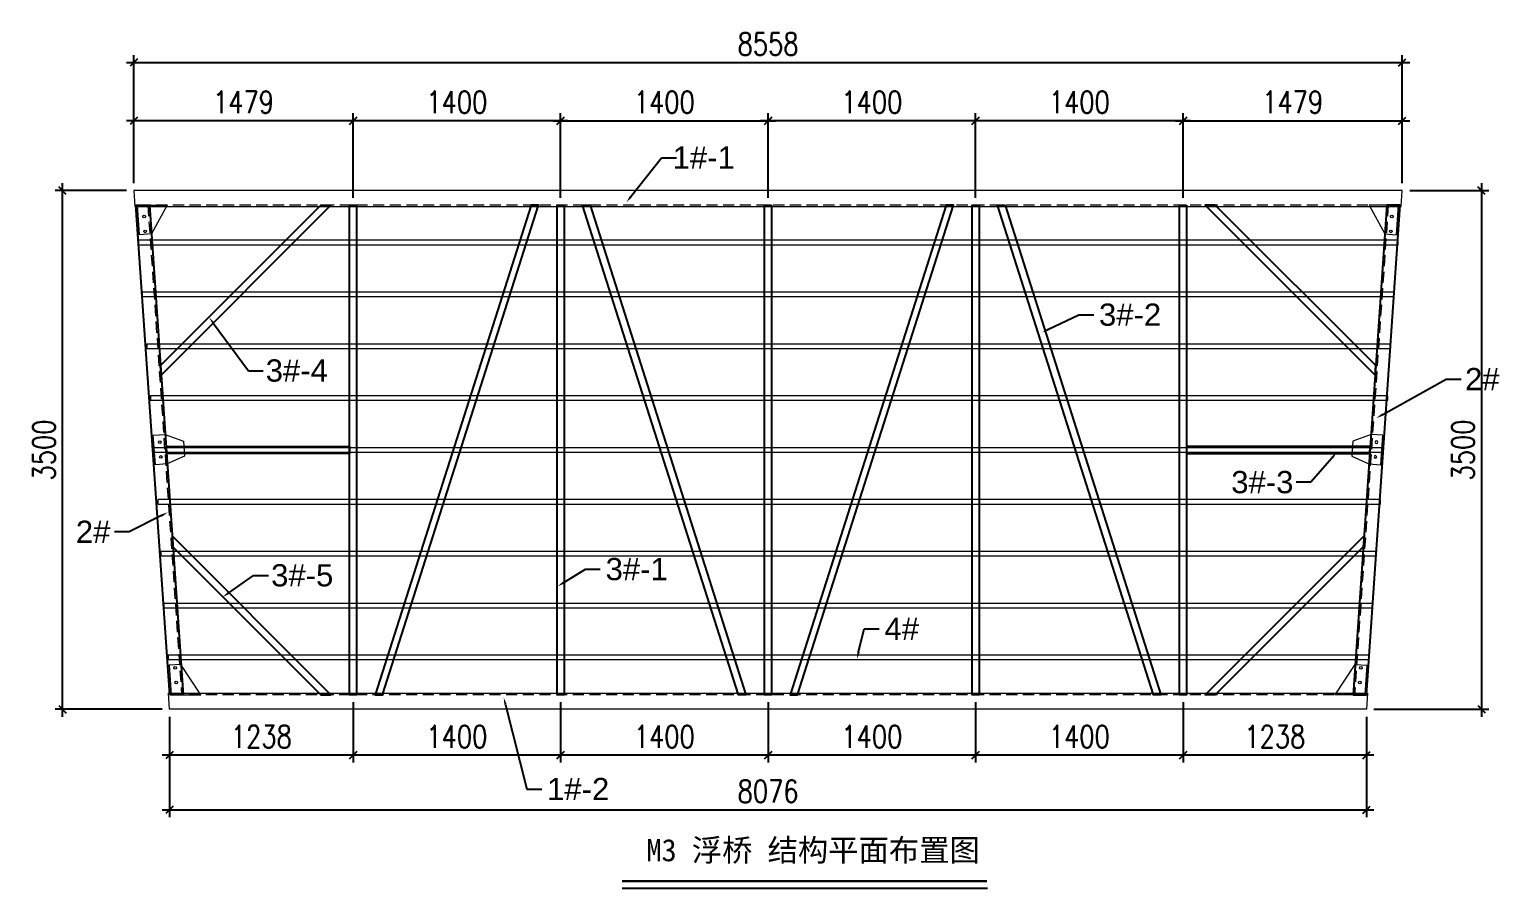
# Model space of a CAD drawing. Header units: millimetres. Extents: x 11827 to 862553, y 15071 to 134256.
# Drawn here: x 775460 to 785380, y 93445 to 99243 of the extents above; entities that cross this region are included whole.
import ezdxf
from ezdxf import colors
from ezdxf.entities.mleader import LeaderData, LeaderLine
from ezdxf.math import Vec2, Vec3

# ---------------------------------------------------------------- set-up
doc = ezdxf.new("R2010")
doc.units = ezdxf.units.MM
doc.linetypes.add('HIDDEN', pattern=[0.375, 0.25, -0.125])
for name, color, linetype in [('00打印图框', 255, 'Continuous'), ('标注', 9, 'Continuous'), ('连接端梁', 130, 'Continuous'), ('铝横梁', 220, 'Continuous')]:
    doc.layers.add(name, color=color, linetype=linetype)
for name, color, linetype, lineweight in [('加强板', 140, 'Continuous', 18), ('虚线', 8, 'Continuous', 0), ('铝主梁', 3, 'Continuous', 9), ('铝龙骨', 7, 'Continuous', 9)]:
    doc.layers.add(name, color=color, linetype=linetype, lineweight=lineweight)
doc.styles.add('Arial', font='')
doc.styles.add('HZTXT', font='txtw.shx', dxfattribs={"width": 0.8, "bigfont": 'hztxtw.shx'})
doc.styles.get("Standard").update_dxf_attribs({"font": 'arial.ttf'})
doc.styles.get('Arial').set_extended_font_data('STXihei')
doc.dimstyles.new('DIM-50', dxfattribs={"dimscale": 50, "dimtxt": 3, "dimasz": 1, "dimexe": 1, "dimexo": 1, "dimgap": 1, "dimtad": 1, "dimdec": 1, "dimdsep": 46, "dimtxsty": 'HZTXT', "dimblk": 'OBLIQUE', "dimblk1": 'ARCHTICK', "dimblk2": 'OBLIQUE', "dimcen": 0, "dimdle": 1, "dimclrd": 9, "dimclre": 9, "dimclrt": 2, "dimadec": 1, "dimazin": 0, "dimtfac": 1, "dimtdec": 1, "dimtix": 1, "dimtmove": 2, "dimatfit": 3, "dimldrblk": 'OBLIQUE', "dimfxl": 15, "dimtolj": 1, "dimtzin": 0, "dimarcsym": 1})

# ---------------------------------------------------------------- blocks, each defined once
blk = doc.blocks.new('_Oblique')
at = {"color": 0, "linetype": 'ByBlock', "lineweight": -2}
blk.add_line((-0.5, -0.5), (0.5, 0.5), dxfattribs=at)
blk = doc.blocks.new('*D304')
at = {"layer": 'Defpoints', "color": 0, "transparency": 16777216}
for p in [(784723.2, 98154.6, 0), (784482.1, 94654.7, 0), (785257.9, 94654.7)]:
    blk.add_point(p, dxfattribs=at)
at = {"layer": '标注', "color": 9, "lineweight": -2, "transparency": 16777216}
for p, q in [((785257.9, 98204.6), (785257.9, 94604.7)), ((784773.2, 98154.6), (785307.9, 98154.6)), ((784532.1, 94654.7), (785307.9, 94654.7))]:
    blk.add_line(p, q, dxfattribs=at)
at = {"layer": '标注', "color": 9, "lineweight": -2, "transparency": 16777216, "xscale": 50, "yscale": 50, "zscale": 50}
for p, rotation in [((785257.9, 98154.6), 90), ((785257.9, 94654.7), 270)]:
    blk.add_blockref('_Oblique', p, dxfattribs=dict(at, rotation=rotation))
at = {"layer": '标注', "color": 2, "transparency": 16777216, "insert": (785132.9, 96404.6), "char_height": 150, "attachment_point": 5, "rotation": 90, "style": 'HZTXT'}
blk.add_mtext('\\A1;3500', dxfattribs=at)
blk = doc.blocks.new('_ArchTick')
at = {"color": 0, "linetype": 'ByBlock', "lineweight": 100, "const_width": 0.15}
blk.add_lwpolyline([(-0.5, -0.5), (0.5, 0.5)], dxfattribs=at)
blk = doc.blocks.new('*D305')
at = {"layer": 'Defpoints', "color": 0, "transparency": 16777216}
for p in [(781844.1, 98626.5), (781844.1, 98056.6), (783244.1, 98056.6)]:
    blk.add_point(p, dxfattribs=at)
at = {"layer": '标注', "color": 9, "lineweight": -2, "transparency": 16777216}
for p, q in [((783294.1, 98626.5), (781794.1, 98626.5)), ((781844.1, 98106.6), (781844.1, 98676.5)), ((783244.1, 98106.6), (783244.1, 98676.5))]:
    blk.add_line(p, q, dxfattribs=at)
at = {"layer": '标注', "color": 9, "lineweight": -2, "transparency": 16777216, "xscale": 50, "yscale": 50, "zscale": 50, "rotation": 180}
blk.add_blockref('_Oblique', (781844.1, 98626.5), dxfattribs=at)
at = {"layer": '标注', "color": 9, "lineweight": -2, "transparency": 16777216, "xscale": 50, "yscale": 50, "zscale": 50}
blk.add_blockref('_Oblique', (783244.1, 98626.5), dxfattribs=at)
at = {"layer": '标注', "color": 2, "transparency": 16777216, "insert": (782544.1, 98751.5), "char_height": 150, "attachment_point": 5, "style": 'HZTXT'}
blk.add_mtext('\\A1;1400', dxfattribs=at)
blk = doc.blocks.new('*D306')
at = {"layer": 'Defpoints', "color": 0, "transparency": 16777216}
for p in [(780444.1, 98626.5), (780444.1, 98056.6), (781844.1, 98056.6)]:
    blk.add_point(p, dxfattribs=at)
at = {"layer": '标注', "color": 9, "lineweight": -2, "transparency": 16777216}
for p, q in [((781894.1, 98626.5), (780394.1, 98626.5)), ((780444.1, 98106.6), (780444.1, 98676.5)), ((781844.1, 98106.6), (781844.1, 98676.5))]:
    blk.add_line(p, q, dxfattribs=at)
at = {"layer": '标注', "color": 9, "lineweight": -2, "transparency": 16777216, "xscale": 50, "yscale": 50, "zscale": 50, "rotation": 180}
blk.add_blockref('_Oblique', (780444.1, 98626.5), dxfattribs=at)
at = {"layer": '标注', "color": 9, "lineweight": -2, "transparency": 16777216, "xscale": 50, "yscale": 50, "zscale": 50}
blk.add_blockref('_Oblique', (781844.1, 98626.5), dxfattribs=at)
at = {"layer": '标注', "color": 2, "transparency": 16777216, "insert": (781144.1, 98751.5), "char_height": 150, "attachment_point": 5, "style": 'HZTXT'}
blk.add_mtext('\\A1;1400', dxfattribs=at)
blk = doc.blocks.new('*D307')
at = {"layer": 'Defpoints', "color": 0, "transparency": 16777216}
for p in [(784723.2, 99019.2), (776165.2, 98154.6), (784723.2, 98154.6)]:
    blk.add_point(p, dxfattribs=at)
at = {"layer": '标注', "color": 9, "lineweight": -2, "transparency": 16777216}
for p, q in [((776115.2, 99019.2), (784773.2, 99019.2)), ((776165.2, 98204.6), (776165.2, 99069.2)), ((784723.2, 98204.6), (784723.2, 99069.2))]:
    blk.add_line(p, q, dxfattribs=at)
at = {"layer": '标注', "color": 9, "lineweight": -2, "transparency": 16777216, "xscale": 50, "yscale": 50, "zscale": 50, "rotation": 180}
blk.add_blockref('_Oblique', (776165.2, 99019.2), dxfattribs=at)
at = {"layer": '标注', "color": 9, "lineweight": -2, "transparency": 16777216, "xscale": 50, "yscale": 50, "zscale": 50}
blk.add_blockref('_Oblique', (784723.2, 99019.2), dxfattribs=at)
at = {"layer": '标注', "color": 2, "transparency": 16777216, "insert": (780444.2, 99144.2), "char_height": 150, "attachment_point": 5, "style": 'HZTXT'}
blk.add_mtext('\\A1;8558', dxfattribs=at)
blk = doc.blocks.new('*D335')
at = {"layer": 'Defpoints', "color": 0, "transparency": 16777216}
for p in [(784723.2, 98626.5), (784723.2, 98154.6), (783244.1, 98056.6)]:
    blk.add_point(p, dxfattribs=at)
at = {"layer": '标注', "color": 9, "lineweight": -2, "transparency": 16777216}
for p, q in [((783194.1, 98626.5), (784773.2, 98626.5)), ((783244.1, 98106.6), (783244.1, 98676.5)), ((784723.2, 98204.6), (784723.2, 98676.5))]:
    blk.add_line(p, q, dxfattribs=at)
at = {"layer": '标注', "color": 9, "lineweight": -2, "transparency": 16777216, "xscale": 50, "yscale": 50, "zscale": 50, "rotation": 180}
blk.add_blockref('_Oblique', (783244.1, 98626.5), dxfattribs=at)
at = {"layer": '标注', "color": 9, "lineweight": -2, "transparency": 16777216, "xscale": 50, "yscale": 50, "zscale": 50}
blk.add_blockref('_Oblique', (784723.2, 98626.5), dxfattribs=at)
at = {"layer": '标注', "color": 2, "transparency": 16777216, "insert": (783983.6, 98751.5), "char_height": 150, "attachment_point": 5, "style": 'HZTXT'}
blk.add_mtext('\\A1;1479', dxfattribs=at)
blk = doc.blocks.new('*D308')
at = {"layer": 'Defpoints', "color": 0, "transparency": 16777216}
for p in [(776406.2, 94654.6), (784482.2, 94654.7), (784482.2, 93975.9)]:
    blk.add_point(p, dxfattribs=at)
at = {"layer": '标注', "color": 9, "lineweight": -2, "transparency": 16777216}
for p, q in [((776406.2, 94604.6), (776406.2, 93925.9)), ((784482.2, 94604.7), (784482.2, 93925.9)), ((776356.2, 93975.9), (784532.2, 93975.9))]:
    blk.add_line(p, q, dxfattribs=at)
at = {"layer": '标注', "color": 9, "lineweight": -2, "transparency": 16777216, "xscale": 50, "yscale": 50, "zscale": 50}
for p, rotation in [((776406.2, 93975.9), 180.0003109579487), ((784482.2, 93975.9), 0.0003109579487371965)]:
    blk.add_blockref('_Oblique', p, dxfattribs=dict(at, rotation=rotation))
at = {"layer": '标注', "color": 2, "transparency": 16777216, "insert": (780444.2, 94100.9), "char_height": 150, "attachment_point": 5, "rotation": 0.00031, "style": 'HZTXT'}
blk.add_mtext('\\A1;8076', dxfattribs=at)
blk = doc.blocks.new('*D309')
at = {"layer": 'Defpoints', "color": 0, "transparency": 16777216}
for p in [(777644.2, 98626.5), (777644.2, 98056.6), (779044.2, 98056.6)]:
    blk.add_point(p, dxfattribs=at)
at = {"layer": '标注', "color": 9, "lineweight": -2, "transparency": 16777216}
for p, q in [((779094.2, 98626.5), (777594.2, 98626.5)), ((777644.2, 98106.6), (777644.2, 98676.5)), ((779044.2, 98106.6), (779044.2, 98676.5))]:
    blk.add_line(p, q, dxfattribs=at)
at = {"layer": '标注', "color": 9, "lineweight": -2, "transparency": 16777216, "xscale": 50, "yscale": 50, "zscale": 50, "rotation": 180}
blk.add_blockref('_Oblique', (777644.2, 98626.5), dxfattribs=at)
at = {"layer": '标注', "color": 9, "lineweight": -2, "transparency": 16777216, "xscale": 50, "yscale": 50, "zscale": 50}
blk.add_blockref('_Oblique', (779044.2, 98626.5), dxfattribs=at)
at = {"layer": '标注', "color": 2, "transparency": 16777216, "insert": (778344.2, 98751.5), "char_height": 150, "attachment_point": 5, "style": 'HZTXT'}
blk.add_mtext('\\A1;1400', dxfattribs=at)
blk = doc.blocks.new('*D310')
at = {"layer": 'Defpoints', "color": 0, "transparency": 16777216}
for p in [(776165.2, 98626.5), (776165.2, 98154.6), (777644.2, 98056.6)]:
    blk.add_point(p, dxfattribs=at)
at = {"layer": '标注', "color": 9, "lineweight": -2, "transparency": 16777216}
for p, q in [((777694.2, 98626.5), (776115.2, 98626.5)), ((776165.2, 98204.6), (776165.2, 98676.5)), ((777644.2, 98106.6), (777644.2, 98676.5))]:
    blk.add_line(p, q, dxfattribs=at)
at = {"layer": '标注', "color": 9, "lineweight": -2, "transparency": 16777216, "xscale": 50, "yscale": 50, "zscale": 50, "rotation": 180}
blk.add_blockref('_Oblique', (776165.2, 98626.5), dxfattribs=at)
at = {"layer": '标注', "color": 9, "lineweight": -2, "transparency": 16777216, "xscale": 50, "yscale": 50, "zscale": 50}
blk.add_blockref('_Oblique', (777644.2, 98626.5), dxfattribs=at)
at = {"layer": '标注', "color": 2, "transparency": 16777216, "insert": (776904.7, 98751.5), "char_height": 150, "attachment_point": 5, "style": 'HZTXT'}
blk.add_mtext('\\A1;1479', dxfattribs=at)
blk = doc.blocks.new('*D318')
at = {"layer": 'Defpoints', "color": 0, "transparency": 16777216}
for p in [(775683.9, 98154.6), (776165.2, 98154.6), (776406.4, 94654.6)]:
    blk.add_point(p, dxfattribs=at)
at = {"layer": '标注', "color": 9, "lineweight": -2, "transparency": 16777216}
for p, q in [((775683.9, 94604.6), (775683.9, 98204.6)), ((776115.2, 98154.6), (775633.9, 98154.6)), ((776356.4, 94654.6), (775633.9, 94654.6))]:
    blk.add_line(p, q, dxfattribs=at)
at = {"layer": '标注', "color": 9, "lineweight": -2, "transparency": 16777216, "xscale": 50, "yscale": 50, "zscale": 50}
for p, rotation in [((775683.9, 98154.6), 90), ((775683.9, 94654.6), 270)]:
    blk.add_blockref('_Oblique', p, dxfattribs=dict(at, rotation=rotation))
at = {"layer": '标注', "color": 2, "transparency": 16777216, "insert": (775558.9, 96404.6), "char_height": 150, "attachment_point": 5, "rotation": 90, "style": 'HZTXT'}
blk.add_mtext('\\A1;3500', dxfattribs=at)
blk = doc.blocks.new('*D341')
at = {"layer": 'Defpoints', "color": 0, "transparency": 16777216}
for p in [(780444.1, 98626.5), (779044.2, 98056.6), (780444.1, 98056.6)]:
    blk.add_point(p, dxfattribs=at)
at = {"layer": '标注', "color": 9, "lineweight": -2, "transparency": 16777216}
for p, q in [((778994.2, 98626.5), (780494.1, 98626.5)), ((779044.2, 98106.6), (779044.2, 98676.5)), ((780444.1, 98106.6), (780444.1, 98676.5))]:
    blk.add_line(p, q, dxfattribs=at)
at = {"layer": '标注', "color": 9, "lineweight": -2, "transparency": 16777216, "xscale": 50, "yscale": 50, "zscale": 50, "rotation": 180}
blk.add_blockref('_Oblique', (779044.2, 98626.5), dxfattribs=at)
at = {"layer": '标注', "color": 9, "lineweight": -2, "transparency": 16777216, "xscale": 50, "yscale": 50, "zscale": 50}
blk.add_blockref('_Oblique', (780444.1, 98626.5), dxfattribs=at)
at = {"layer": '标注', "color": 2, "transparency": 16777216, "insert": (779744.2, 98751.5), "char_height": 150, "attachment_point": 5, "style": 'HZTXT'}
blk.add_mtext('\\A1;1400', dxfattribs=at)
blk = doc.blocks.new('*D342')
at = {"layer": 'Defpoints', "color": 0, "transparency": 16777216}
for p in [(783244.1, 94752.6), (784482.2, 94654.7), (783244.1, 94345.3)]:
    blk.add_point(p, dxfattribs=at)
at = {"layer": '标注', "color": 9, "lineweight": -2, "transparency": 16777216}
for p, q in [((783244.1, 94702.6), (783244.1, 94295.3)), ((784482.2, 94604.7), (784482.2, 94295.3)), ((784532.2, 94345.3), (783194.1, 94345.3))]:
    blk.add_line(p, q, dxfattribs=at)
at = {"layer": '标注', "color": 9, "lineweight": -2, "transparency": 16777216, "xscale": 50, "yscale": 50, "zscale": 50, "rotation": 180}
blk.add_blockref('_Oblique', (783244.1, 94345.3), dxfattribs=at)
at = {"layer": '标注', "color": 9, "lineweight": -2, "transparency": 16777216, "xscale": 50, "yscale": 50, "zscale": 50}
blk.add_blockref('_Oblique', (784482.2, 94345.3), dxfattribs=at)
at = {"layer": '标注', "color": 2, "transparency": 16777216, "insert": (783863.1, 94470.3), "char_height": 150, "attachment_point": 5, "style": 'HZTXT'}
blk.add_mtext('\\A1;1238', dxfattribs=at)
blk = doc.blocks.new('*D343')
at = {"layer": 'Defpoints', "color": 0, "transparency": 16777216}
for p in [(781844.1, 94752.6), (783244.1, 94752.6), (781844.1, 94345.3)]:
    blk.add_point(p, dxfattribs=at)
at = {"layer": '标注', "color": 9, "lineweight": -2, "transparency": 16777216}
for p, q in [((781844.1, 94702.6), (781844.1, 94295.3)), ((783244.1, 94702.6), (783244.1, 94295.3)), ((783294.1, 94345.3), (781794.1, 94345.3))]:
    blk.add_line(p, q, dxfattribs=at)
at = {"layer": '标注', "color": 9, "lineweight": -2, "transparency": 16777216, "xscale": 50, "yscale": 50, "zscale": 50, "rotation": 180}
blk.add_blockref('_Oblique', (781844.1, 94345.3), dxfattribs=at)
at = {"layer": '标注', "color": 9, "lineweight": -2, "transparency": 16777216, "xscale": 50, "yscale": 50, "zscale": 50}
blk.add_blockref('_Oblique', (783244.1, 94345.3), dxfattribs=at)
at = {"layer": '标注', "color": 2, "transparency": 16777216, "insert": (782544.1, 94470.3), "char_height": 150, "attachment_point": 5, "style": 'HZTXT'}
blk.add_mtext('\\A1;1400', dxfattribs=at)
blk = doc.blocks.new('*D344')
at = {"layer": 'Defpoints', "color": 0, "transparency": 16777216}
for p in [(780444.1, 94752.6), (781844.1, 94752.6), (780444.1, 94345.3)]:
    blk.add_point(p, dxfattribs=at)
at = {"layer": '标注', "color": 9, "lineweight": -2, "transparency": 16777216}
for p, q in [((780444.1, 94702.6), (780444.1, 94295.3)), ((781844.1, 94702.6), (781844.1, 94295.3)), ((781894.1, 94345.3), (780394.1, 94345.3))]:
    blk.add_line(p, q, dxfattribs=at)
at = {"layer": '标注', "color": 9, "lineweight": -2, "transparency": 16777216, "xscale": 50, "yscale": 50, "zscale": 50, "rotation": 180}
blk.add_blockref('_Oblique', (780444.1, 94345.3), dxfattribs=at)
at = {"layer": '标注', "color": 9, "lineweight": -2, "transparency": 16777216, "xscale": 50, "yscale": 50, "zscale": 50}
blk.add_blockref('_Oblique', (781844.1, 94345.3), dxfattribs=at)
at = {"layer": '标注', "color": 2, "transparency": 16777216, "insert": (781144.1, 94470.3), "char_height": 150, "attachment_point": 5, "style": 'HZTXT'}
blk.add_mtext('\\A1;1400', dxfattribs=at)
blk = doc.blocks.new('*D345')
at = {"layer": 'Defpoints', "color": 0, "transparency": 16777216}
for p in [(779044.2, 94752.6), (780444.1, 94752.6), (779044.2, 94345.3)]:
    blk.add_point(p, dxfattribs=at)
at = {"layer": '标注', "color": 9, "lineweight": -2, "transparency": 16777216}
for p, q in [((779044.2, 94702.6), (779044.2, 94295.3)), ((780444.1, 94702.6), (780444.1, 94295.3)), ((780494.1, 94345.3), (778994.2, 94345.3))]:
    blk.add_line(p, q, dxfattribs=at)
at = {"layer": '标注', "color": 9, "lineweight": -2, "transparency": 16777216, "xscale": 50, "yscale": 50, "zscale": 50, "rotation": 180}
blk.add_blockref('_Oblique', (779044.2, 94345.3), dxfattribs=at)
at = {"layer": '标注', "color": 9, "lineweight": -2, "transparency": 16777216, "xscale": 50, "yscale": 50, "zscale": 50}
blk.add_blockref('_Oblique', (780444.1, 94345.3), dxfattribs=at)
at = {"layer": '标注', "color": 2, "transparency": 16777216, "insert": (779744.1, 94470.3), "char_height": 150, "attachment_point": 5, "style": 'HZTXT'}
blk.add_mtext('\\A1;1400', dxfattribs=at)
blk = doc.blocks.new('*D346')
at = {"layer": 'Defpoints', "color": 0, "transparency": 16777216}
for p in [(777644.2, 94752.6), (779044.2, 94752.6), (777644.2, 94345.3)]:
    blk.add_point(p, dxfattribs=at)
at = {"layer": '标注', "color": 9, "lineweight": -2, "transparency": 16777216}
for p, q in [((777644.2, 94702.6), (777644.2, 94295.3)), ((779044.2, 94702.6), (779044.2, 94295.3)), ((779094.2, 94345.3), (777594.2, 94345.3))]:
    blk.add_line(p, q, dxfattribs=at)
at = {"layer": '标注', "color": 9, "lineweight": -2, "transparency": 16777216, "xscale": 50, "yscale": 50, "zscale": 50, "rotation": 180}
blk.add_blockref('_Oblique', (777644.2, 94345.3), dxfattribs=at)
at = {"layer": '标注', "color": 9, "lineweight": -2, "transparency": 16777216, "xscale": 50, "yscale": 50, "zscale": 50}
blk.add_blockref('_Oblique', (779044.2, 94345.3), dxfattribs=at)
at = {"layer": '标注', "color": 2, "transparency": 16777216, "insert": (778344.2, 94470.3), "char_height": 150, "attachment_point": 5, "style": 'HZTXT'}
blk.add_mtext('\\A1;1400', dxfattribs=at)
blk = doc.blocks.new('*D347')
at = {"layer": 'Defpoints', "color": 0, "transparency": 16777216}
for p in [(777644.2, 94752.6), (776406.2, 94654.6), (776406.2, 94345.3)]:
    blk.add_point(p, dxfattribs=at)
at = {"layer": '标注', "color": 9, "lineweight": -2, "transparency": 16777216}
for p, q in [((777644.2, 94702.6), (777644.2, 94295.3)), ((776406.2, 94604.6), (776406.2, 94295.3)), ((777694.2, 94345.3), (776356.2, 94345.3))]:
    blk.add_line(p, q, dxfattribs=at)
at = {"layer": '标注', "color": 9, "lineweight": -2, "transparency": 16777216, "xscale": 50, "yscale": 50, "zscale": 50, "rotation": 180}
blk.add_blockref('_Oblique', (776406.2, 94345.3), dxfattribs=at)
at = {"layer": '标注', "color": 9, "lineweight": -2, "transparency": 16777216, "xscale": 50, "yscale": 50, "zscale": 50}
blk.add_blockref('_Oblique', (777644.2, 94345.3), dxfattribs=at)
at = {"layer": '标注', "color": 2, "transparency": 16777216, "insert": (777025.2, 94470.3), "char_height": 150, "attachment_point": 5, "style": 'HZTXT'}
blk.add_mtext('\\A1;1238', dxfattribs=at)
blk = doc.blocks.new('A$C0D8A069B')
at = {"layer": '加强板'}
blk.add_lwpolyline([(80, -100), (0, -100), (0, 100), (80, 100), (200, 44.9), (200, -55.1), (80, -100)], dxfattribs=at)
for centre in [(40, 50), (40, -50)]:
    blk.add_circle(centre, 9, dxfattribs=at)
blk = doc.blocks.new('yhhtre')
at = {"layer": '加强板', "color": 5}
for points in [[(742898.7, 98056.6), (743098.7, 98056.6), (742992.3, 97862.6), (742912.5, 97857.1)], [(751407.9, 98056.6), (751207.9, 98056.6), (751314.4, 97862.6), (751394.2, 97857.1)], [(743126.3, 94752.6), (743326.3, 94752.6), (743192.3, 94957.6), (743112.5, 94952.1)], [(751180.4, 94752.6), (750980.4, 94752.6), (751114.3, 94957.6), (751194.2, 94952.1)]]:
    blk.add_lwpolyline(points, close=True, dxfattribs=at)
for centre in [(742944.1, 97979.6), (751362.5, 97979.6), (742951, 97879.8), (751355.7, 97879.8), (743153.8, 94934.9), (751152.9, 94934.9), (743160.7, 94835.2), (751146, 94835.2)]:
    blk.add_circle(centre, 9, dxfattribs=at)
at = {"layer": '虚线', "color": 1, "linetype": 'HIDDEN', "ltscale": 300}
for p, q in [((751425.6, 98056.6), (742881.1, 98056.6)), ((742968.8, 98056.6), (743196.4, 94752.6)), ((751337.9, 98056.6), (751110.2, 94752.6)), ((751198, 94752.6), (743108.7, 94752.6))]:
    blk.add_line(p, q, dxfattribs=at)
at = {"layer": '连接端梁'}
for points in [[(743116.2, 94752.6), (742888.6, 98056.6), (742978.8, 98056.6), (743206.5, 94752.6)], [(751190.4, 94752.6), (751418.1, 98056.6), (751327.9, 98056.6), (751100.2, 94752.6)]]:
    blk.add_lwpolyline(points, close=True, dxfattribs=at)
at = {"layer": '铝主梁', "color": 3}
for points in [[(742881.8, 98046.6), (751424.9, 98046.6), (751432.3, 98154.6), (742874.3, 98154.6)], [(742881.8, 98046.6), (751424.9, 98046.6), (751432.3, 98154.6), (742874.3, 98154.6)], [(742874.3, 98154.6), (742881.8, 98046.6)]]:
    blk.add_lwpolyline(points, dxfattribs=at)
blk.add_lwpolyline([(751191.3, 94654.7), (743115.3, 94654.6), (743108, 94762.6), (751198.7, 94762.6)], close=True, dxfattribs=at)
at = {"layer": '铝横梁', "color": 243}
for points in [[(743053.4, 96973.6), (744136.5, 98056.6), (744204.3, 98056.6), (743057.8, 96910.1)], [(744377.3, 98056.6), (744377.3, 94752.6), (744329.3, 94752.6), (744329.3, 98056.6)], [(745554, 98056.6), (744502.3, 94752.6), (744552.7, 94752.6), (745604.3, 98056.6)], [(745777.3, 98056.6), (745777.3, 94752.6), (745729.3, 94752.6), (745729.3, 98056.6)], [(745952.7, 98056.6), (747004.3, 94752.6), (746954, 94752.6), (745902.3, 98056.6)], [(747177.3, 98056.6), (747177.3, 94752.6), (747129.3, 94752.6), (747129.3, 98056.6)], [(748354, 98056.6), (747302.3, 94752.6), (747352.7, 94752.6), (748404.3, 98056.6)], [(748577.3, 98056.6), (748577.3, 94752.6), (748529.3, 94752.6), (748529.3, 98056.6)], [(748752.7, 98056.6), (749804.3, 94752.6), (749754, 94752.6), (748702.3, 98056.6)], [(749977.3, 98056.6), (749977.3, 94752.6), (749929.3, 94752.6), (749929.3, 98056.6)], [(751253.2, 96973.6), (750170.2, 98056.6), (750102.3, 98056.6), (751248.9, 96910.1)], [(743137.6, 95751.5), (744136.5, 94752.6), (744204.3, 94752.6), (743132.6, 95824.4)], [(751169, 95751.5), (750170.2, 94752.6), (750102.3, 94752.6), (751174.1, 95824.4)]]:
    blk.add_lwpolyline(points, close=True, dxfattribs=at)
at = {"layer": '铝横梁', "color": 243, "elevation": 0}
for points in [[(743091, 96428.6), (744329.4, 96428.6), (744329.4, 96380.6), (743094.3, 96380.6)], [(751215.7, 96428.6), (749977.3, 96428.6), (749977.3, 96380.6), (751212.4, 96380.6)]]:
    blk.add_lwpolyline(points, close=True, dxfattribs=at)
at = {"layer": '铝龙骨', "color": 0}
for points in [[(751404.3, 97789.6), (751404.3, 97819.6), (742906.3, 97819.6), (742906.3, 97789.6)], [(751374.3, 97439.6), (751374.3, 97469.6), (742931.3, 97469.6), (742931.3, 97439.6)], [(751354.3, 97089.6), (751354.3, 97119.6), (742961.3, 97119.6), (742961.3, 97089.6)], [(751334.3, 96739.6), (751334.3, 96769.6), (742986.3, 96769.6), (742986.3, 96739.6)], [(751304.3, 96389.6), (751304.3, 96419.6), (743006.3, 96419.6), (743006.3, 96389.6)], [(751284.3, 96039.6), (751284.3, 96069.6), (743036.3, 96069.6), (743036.3, 96039.6)], [(751254.3, 95689.6), (751254.3, 95719.6), (743056.3, 95719.6), (743056.3, 95689.6)], [(751234.3, 95339.6), (751234.3, 95369.6), (743076.3, 95369.6), (743076.3, 95339.6)], [(751209.3, 94989.6), (751209.3, 95019.6), (743106.3, 95019.6), (743106.3, 94989.6)]]:
    blk.add_lwpolyline(points, close=True, dxfattribs=at)
at = {"rotation": 3.941284033268664}
blk.add_blockref('A$C0D8A069B', (743012.4, 96404.6), dxfattribs=at)
at = {"xscale": -1, "rotation": 356.0587159667313}
blk.add_blockref('A$C0D8A069B', (751294.2, 96404.6), dxfattribs=at)

msp = doc.modelspace()

# ---------------------------------------------------------------- linework, layer by layer
msp.add_line((781923.76, 93444.68), (779459.95, 93444.68))
at = {"const_width": 15}
msp.add_lwpolyline([(781921.43, 93494.66), (779457.52, 93494.66)], dxfattribs=at)

# ---------------------------------------------------------------- block references
msp.add_blockref('yhhtre', (33290.82, 0))

# ---------------------------------------------------------------- texts
at = {"layer": '00打印图框', "color": 6, "insert": (781873.12, 93779.11), "char_height": 150, "width": 4015.3903, "attachment_point": 3, "style": 'Arial'}
msp.add_mtext('M3 {\\fSimSun|b0|i0|c134|p2;浮桥 结构平面布置图}', dxfattribs=at)

# ---------------------------------------------------------------- dimensions: what is measured, and where the dimension line sits
at = {"layer": '标注'}
for base, p1, p2, angle, picture, middle in [((784723.15, 99019.22), (776165.15, 98154.63), (784723.15, 98154.63), 180, '*D307', (780444.15, 99144.22)), ((776165.15, 98626.53), (777644.15, 98056.63), (776165.15, 98154.63), 180, '*D310', (776904.65, 98751.53)), ((777644.15, 98626.53), (779044.15, 98056.63), (777644.15, 98056.63), 180, '*D309', (778344.15, 98751.53)), ((780444.14, 98626.53), (781844.14, 98056.63), (780444.14, 98056.63), 180, '*D306', (781144.14, 98751.53)), ((781844.14, 98626.53), (783244.14, 98056.63), (781844.14, 98056.63), 180, '*D305', (782544.14, 98751.53)), ((784723.15, 98626.53), (783244.14, 98056.63), (784723.15, 98154.63), 180, '*D335', (783983.65, 98751.53)), ((775683.89, 98154.63), (776406.39, 94654.63), (776165.15, 98154.63), 90, '*D318', (775558.89, 96404.63)), ((785257.93, 94654.65, 0), (784723.15, 98154.63), (784482.15, 94654.65), 90, '*D304', (785132.93, 96404.64, 0))]:
    dim = msp.add_linear_dim(base=base, p1=p1, p2=p2, angle=angle, dimstyle='DIM-50', dxfattribs=at)
    dim.commit()
    dim.dimension.update_dxf_attribs({"geometry": picture, "text_midpoint": middle})
for base, p1, p2, picture, middle in [((780444.15, 98626.53), (779044.15, 98056.63), (780444.15, 98056.63), '*D341', (779744.15, 98751.53)), ((776406.15, 94345.3), (777644.15, 94752.63), (776406.15, 94654.63), '*D347', (777025.15, 94470.3)), ((777644.15, 94345.3), (779044.15, 94752.63), (777644.15, 94752.63), '*D346', (778344.15, 94470.3)), ((779044.15, 94345.3), (780444.14, 94752.63), (779044.15, 94752.63), '*D345', (779744.15, 94470.3)), ((780444.14, 94345.3), (781844.14, 94752.63), (780444.14, 94752.63), '*D344', (781144.14, 94470.3)), ((781844.14, 94345.3), (783244.14, 94752.63), (781844.14, 94752.63), '*D343', (782544.14, 94470.3)), ((783244.14, 94345.3), (784482.15, 94654.67), (783244.14, 94752.63), '*D342', (783863.15, 94470.3))]:
    dim = msp.add_linear_dim(base=base, p1=p1, p2=p2, dimstyle='DIM-50', dxfattribs=at)
    dim.commit()
    dim.dimension.update_dxf_attribs({"geometry": picture, "text_midpoint": middle})
dim = msp.add_aligned_dim(p1=(776406.15, 94654.63), p2=(784482.15, 94654.67), distance=-678.72, dimstyle='DIM-50', dxfattribs=at)
dim.commit()
dim.dimension.update_dxf_attribs({"geometry": '*D308', "text_midpoint": (780444.15, 94100.93)})

# ---------------------------------------------------------------- leaders
at = {"layer": '标注', "color": 6, "linetype": 'ByBlock'}
ml = msp.add_multileader_mtext('Standard', dxfattribs=at)
ml.set_content('1#-1', color=6)
ml.set_leader_properties()
ml.build(insert=Vec2(0, 0))
ml.multileader.update_dxf_attribs({"dogleg_length": 100, "arrow_head_size": 50})
ctx = ml.context
ctx.base_point, ctx.char_height, ctx.arrow_head_size, ctx.landing_gap_size, ctx.plane_origin = Vec3(779825.65, 98376.77), 150, 50, 35.88, Vec3(780335.49, 86785.76)
ctx.text_align_type = 2
notes = []
notes.append((ctx, [(1, (1, 1, 0), (779725.65, 98376.77), (1, 0), 100, [(0, [(779488.07, 98075.44)], 0, [])])]))
ctx.mtext.insert, ctx.mtext.width, ctx.mtext.defined_height, ctx.mtext.alignment, ctx.mtext.flow_direction = Vec3(780219.65, 98453.05), 445.8704, 72.4, 3, 5
ml = msp.add_multileader_mtext('Standard', dxfattribs=at)
ml.set_content('3#-2', color=6)
ml.set_leader_properties()
ml.build(insert=Vec2(0, 0))
ml.multileader.update_dxf_attribs({"dogleg_length": 100, "arrow_head_size": 50})
ctx = ml.context
ctx.base_point, ctx.char_height, ctx.arrow_head_size, ctx.landing_gap_size, ctx.plane_origin = Vec3(782641.01, 97316.45), 150, 50, 35.88, Vec3(783436.87, 87035.78)
notes.append((ctx, [(1, (1, 1, 0), (782541.01, 97316.45), (1, 0), 100, [(0, [(782292.03, 97197.29)], 0, [])])]))
ctx.mtext.insert, ctx.mtext.width, ctx.mtext.defined_height, ctx.mtext.flow_direction = Vec3(782676.88, 97392.78), 445.8704, 72.4, 5
ml = msp.add_multileader_mtext('Standard', dxfattribs=at)
ml.set_content('3#-4', color=6)
ml.set_leader_properties()
ml.build(insert=Vec2(0, 0))
ml.multileader.update_dxf_attribs({"dogleg_length": 100, "arrow_head_size": 50})
ctx = ml.context
ctx.base_point, ctx.char_height, ctx.arrow_head_size, ctx.landing_gap_size, ctx.plane_origin = Vec3(777037.76, 96939.44, 0), 150, 50, 35.88, Vec3(776980.75, 86918.8, 0)
ctx.text_align_type = 2
notes.append((ctx, [(0, (1, 1, 0), (776937.76, 96939.44, 0), (1, 0), 100, [(0, [(776673.68, 97299.33, 0)], 0, [])])]))
ctx.mtext.insert, ctx.mtext.width, ctx.mtext.defined_height, ctx.mtext.alignment, ctx.mtext.flow_direction = Vec3(777474.12, 97015.77, 0), 445.8704, 72.4, 3, 5
ml = msp.add_multileader_mtext('Standard', dxfattribs=at)
ml.set_content('2#', color=6)
ml.set_leader_properties()
ml.build(insert=Vec2(0, 0))
ml.multileader.update_dxf_attribs({"dogleg_length": 100, "arrow_head_size": 50})
ctx = ml.context
ctx.base_point, ctx.char_height, ctx.arrow_head_size, ctx.landing_gap_size, ctx.plane_origin = Vec3(785119.53, 96881.65, 0), 150, 50, 35.88, Vec3(784429.81, 88559.65, 0)
ctx.text_align_type = 2
notes.append((ctx, [(1, (1, 1, 0), (785019.53, 96881.65, 0), (1, 0), 100, [(0, [(784547.09, 96619.21, 0)], 0, [])])]))
ctx.mtext.insert, ctx.mtext.width, ctx.mtext.alignment, ctx.mtext.flow_direction = Vec3(785379.69, 96957.93, 0), 207.6057, 3, 5
ml = msp.add_multileader_mtext('Standard', dxfattribs=at)
ml.set_content('3#-3', color=6)
ml.set_leader_properties()
ml.build(insert=Vec2(0, 0))
ml.multileader.update_dxf_attribs({"dogleg_length": 100, "arrow_head_size": 50})
ctx = ml.context
ctx.base_point, ctx.char_height, ctx.arrow_head_size, ctx.landing_gap_size, ctx.plane_origin = Vec3(783533.39, 96186.45), 150, 50, 35.88, Vec3(784063.25, 86165.81)
notes.append((ctx, [(0, (1, 1, 0), (784106.24, 96186.45), (-1, 0), 100, [(0, [(784282.46, 96389.63)], 0, [])])]))
ctx.mtext.insert, ctx.mtext.width, ctx.mtext.defined_height, ctx.mtext.flow_direction = Vec3(783569.27, 96262.78), 445.8704, 72.4, 5
ml = msp.add_multileader_mtext('Standard', dxfattribs=at)
ml.set_content('2#', color=6)
ml.set_leader_properties()
ml.build(insert=Vec2(0, 0))
ml.multileader.update_dxf_attribs({"dogleg_length": 100, "arrow_head_size": 50})
ctx = ml.context
ctx.base_point, ctx.char_height, ctx.arrow_head_size, ctx.landing_gap_size, ctx.plane_origin = Vec3(775737.8, 95851.34, 0), 150, 50, 35.88, Vec3(779467.02, 87464.27, 0)
notes.append((ctx, [(1, (1, 1, 0), (776133.83, 95851.34, 0), (-1, 0), 100, [(0, [(776395.16, 95984.09, 0)], 0, [])])]))
ctx.mtext.insert, ctx.mtext.flow_direction = Vec3(775773.67, 95927.62, 0), 5
ml = msp.add_multileader_mtext('Standard', dxfattribs=at)
ml.set_content('3#-5', color=6)
ml.set_leader_properties()
ml.build(insert=Vec2(0, 0))
ml.multileader.update_dxf_attribs({"dogleg_length": 100, "arrow_head_size": 50})
ctx = ml.context
ctx.base_point, ctx.char_height, ctx.arrow_head_size, ctx.landing_gap_size, ctx.plane_origin = Vec3(777072.61, 95557.61, 0), 150, 50, 35.88, Vec3(777015.6, 85536.97, 0)
ctx.text_align_type = 2
notes.append((ctx, [(0, (1, 1, 0), (776972.61, 95557.61, 0), (1, 0), 100, [(0, [(776764.73, 95412.05, 0)], 0, [])])]))
ctx.mtext.insert, ctx.mtext.width, ctx.mtext.defined_height, ctx.mtext.alignment, ctx.mtext.flow_direction = Vec3(777510.71, 95633.94, 0), 445.8704, 72.4, 3, 5
ml = msp.add_multileader_mtext('Standard', dxfattribs=at)
ml.set_content('3#-1', color=6)
ml.set_leader_properties()
ml.build(insert=Vec2(0, 0))
ml.multileader.update_dxf_attribs({"dogleg_length": 100, "arrow_head_size": 50})
ctx = ml.context
ctx.base_point, ctx.char_height, ctx.arrow_head_size, ctx.landing_gap_size, ctx.plane_origin = Vec3(779312.25, 95599.62), 150, 50, 35.88, Vec3(779012.84, 85138.12)
notes.append((ctx, [(1, (1, 1, 0), (779212.25, 95599.62), (1, 0), 100, [(0, [(779023.08, 95484.04)], 0, [])])]))
ctx.mtext.insert, ctx.mtext.width, ctx.mtext.defined_height, ctx.mtext.flow_direction = Vec3(779348.13, 95675.95), 445.8704, 72.4, 5
ml = msp.add_multileader_mtext('Standard', dxfattribs=at)
ml.set_content('4#', color=6)
ml.set_leader_properties()
ml.build(insert=Vec2(0, 0))
ml.multileader.update_dxf_attribs({"dogleg_length": 100, "arrow_head_size": 50})
ctx = ml.context
ctx.base_point, ctx.char_height, ctx.arrow_head_size, ctx.landing_gap_size, ctx.plane_origin = Vec3(781193.53, 95196.56), 150, 50, 35.88, Vec3(780651.28, 84905.11)
notes.append((ctx, [(1, (1, 1, 0), (781093.53, 95196.56), (1, 0), 100, [(0, [(781042.93, 94993.3)], 0, [])])]))
ctx.mtext.insert, ctx.mtext.width, ctx.mtext.defined_height, ctx.mtext.flow_direction = Vec3(781229.41, 95272.83), 445.8704, 72.4, 5
ml = msp.add_multileader_mtext('Standard', dxfattribs=at)
ml.set_content('1#-2', color=6)
ml.set_leader_properties()
ml.build(insert=Vec2(0, 0))
ml.multileader.update_dxf_attribs({"dogleg_length": 100, "arrow_head_size": 50})
ctx = ml.context
ctx.base_point, ctx.char_height, ctx.arrow_head_size, ctx.landing_gap_size, ctx.plane_origin = Vec3(778917.36, 94115.23), 150, 50, 35.88, Vec3(778539.44, 105696.25)
notes.append((ctx, [(1, (1, 1, 0), (778817.36, 94115.23), (1, 0), 100, [(0, [(778660.78, 94733.96)], 0, [])])]))
ctx.mtext.insert, ctx.mtext.width, ctx.mtext.defined_height, ctx.mtext.flow_direction = Vec3(778953.24, 94191.51), 445.8704, 72.4, 5
for ctx, leaders in notes:
    for number, flags, end, landing, length, lines in leaders:
        leader = LeaderData()
        leader.index, (leader.has_last_leader_line, leader.has_dogleg_vector, leader.attachment_direction) = number, flags
        leader.last_leader_point, leader.dogleg_vector, leader.dogleg_length = Vec3(end), Vec3(landing), length
        for number, points, colour, breaks in lines:
            line = LeaderLine()
            line.index, line.vertices, line.color, line.breaks = number, Vec3.list(points), colors.encode_raw_color(colour), breaks
            leader.lines.append(line)
        ctx.leaders.append(leader)

doc.saveas('drawing.dxf')
